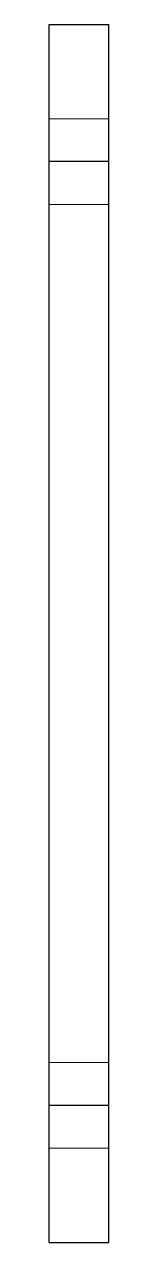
# Model space of a CAD drawing. Header units: millimetres. Extents: x -4 to 4, y -126 to 16.
import ezdxf

# ---------------------------------------------------------------- set-up
doc = ezdxf.new("R2010")
doc.units = ezdxf.units.MM
doc.linetypes.add('ACAD_ISO02W100', pattern=[15, 12, -3])
doc.layers.add('HIDDEN', color=7, linetype='ACAD_ISO02W100', lineweight=13)
doc.layers.add('VISIBLE', color=7, linetype='Continuous', lineweight=25)

msp = doc.modelspace()

# ---------------------------------------------------------------- linework, layer by layer
at = {"layer": 'HIDDEN'}
for p, q in [((-3.5, 5), (3.5, 5)), ((-3.5, -110), (-3.5, 0)), ((3.5, 0), (-3.5, 0)), ((3.5, -110), (3.5, 0)), ((-3.5, -5), (3.5, -5)), ((-3.5, -105), (3.5, -105)), ((3.5, -110), (-3.5, -110)), ((-3.5, -115), (3.5, -115))]:
    msp.add_line(p, q, dxfattribs=at)
for points in [[(-3.5, 16), (-3.5, 15.9), (-3.5, 15.6), (-3.5, 15.1), (-3.5, 14.42), (-3.5, 13.55), (-3.5, 12.51), (-3.5, 11.31), (-3.5, 9.98), (-3.5, 8.51), (-3.5, 6.94), (-3.5, 5.28), (-3.5, 3.56), (-3.5, 1.79), (-3.5, 0)], [(3.5, 16), (3.5, 15.9), (3.5, 15.6), (3.5, 15.1), (3.5, 14.42), (3.5, 13.55), (3.5, 12.51), (3.5, 11.31), (3.5, 9.98), (3.5, 8.51), (3.5, 6.94), (3.5, 5.28), (3.5, 3.56), (3.5, 1.79), (3.5, 0)], [(-3.5, 0), (-3.5, 0.56), (-3.5, 1.11), (-3.5, 1.65), (-3.5, 2.17), (-3.5, 2.66), (-3.5, 3.12), (-3.5, 3.54), (-3.5, 3.91), (-3.5, 4.23), (-3.5, 4.5), (-3.5, 4.72), (-3.5, 4.87), (-3.5, 4.97), (-3.5, 5)], [(-3.5, 5), (-3.5, 4.87), (-3.5, 4.5), (-3.5, 3.91), (-3.5, 3.12), (-3.5, 2.17), (-3.5, 1.11), (-3.5, 0), (-3.5, -1.11), (-3.5, -2.17), (-3.5, -3.12), (-3.5, -3.91), (-3.5, -4.5), (-3.5, -4.87), (-3.5, -5)], [(3.5, 0), (3.5, 0.56), (3.5, 1.11), (3.5, 1.65), (3.5, 2.17), (3.5, 2.66), (3.5, 3.12), (3.5, 3.54), (3.5, 3.91), (3.5, 4.23), (3.5, 4.5), (3.5, 4.72), (3.5, 4.87), (3.5, 4.97), (3.5, 5)], [(3.5, 5), (3.5, 4.87), (3.5, 4.5), (3.5, 3.91), (3.5, 3.12), (3.5, 2.17), (3.5, 1.11), (3.5, 0), (3.5, -1.11), (3.5, -2.17), (3.5, -3.12), (3.5, -3.91), (3.5, -4.5), (3.5, -4.87), (3.5, -5)], [(-3.5, -110), (-3.5, -109.44), (-3.5, -108.89), (-3.5, -108.35), (-3.5, -107.83), (-3.5, -107.34), (-3.5, -106.88), (-3.5, -106.46), (-3.5, -106.09), (-3.5, -105.77), (-3.5, -105.5), (-3.5, -105.28), (-3.5, -105.13), (-3.5, -105.03), (-3.5, -105)], [(-3.5, -105), (-3.5, -105.13), (-3.5, -105.5), (-3.5, -106.09), (-3.5, -106.88), (-3.5, -107.83), (-3.5, -108.89), (-3.5, -110), (-3.5, -111.11), (-3.5, -112.17), (-3.5, -113.12), (-3.5, -113.91), (-3.5, -114.5), (-3.5, -114.87), (-3.5, -115)], [(3.5, -110), (3.5, -109.44), (3.5, -108.89), (3.5, -108.35), (3.5, -107.83), (3.5, -107.34), (3.5, -106.88), (3.5, -106.46), (3.5, -106.09), (3.5, -105.77), (3.5, -105.5), (3.5, -105.28), (3.5, -105.13), (3.5, -105.03), (3.5, -105)], [(3.5, -105), (3.5, -105.13), (3.5, -105.5), (3.5, -106.09), (3.5, -106.88), (3.5, -107.83), (3.5, -108.89), (3.5, -110), (3.5, -111.11), (3.5, -112.17), (3.5, -113.12), (3.5, -113.91), (3.5, -114.5), (3.5, -114.87), (3.5, -115)], [(-3.5, -110), (-3.5, -111.79), (-3.5, -113.56), (-3.5, -115.28), (-3.5, -116.94), (-3.5, -118.51), (-3.5, -119.98), (-3.5, -121.31), (-3.5, -122.51), (-3.5, -123.55), (-3.5, -124.42), (-3.5, -125.1), (-3.5, -125.6), (-3.5, -125.9), (-3.5, -126)], [(3.5, -110), (3.5, -111.79), (3.5, -113.56), (3.5, -115.28), (3.5, -116.94), (3.5, -118.51), (3.5, -119.98), (3.5, -121.31), (3.5, -122.51), (3.5, -123.55), (3.5, -124.42), (3.5, -125.1), (3.5, -125.6), (3.5, -125.9), (3.5, -126)]]:
    msp.add_open_spline(points, degree=1, dxfattribs=at)
for points in [[(-3.5, -5), (-3.5, -4.98), (-3.5, -4.97), (-3.5, -4.92), (-3.5, -4.87), (-3.5, -4.8), (-3.5, -4.72), (-3.5, -4.61), (-3.5, -4.5), (-3.5, -4.37), (-3.5, -4.23), (-3.5, -4.07), (-3.5, -3.91), (-3.5, -3.72), (-3.5, -3.54), (-3.5, -3.33), (-3.5, -3.12), (-3.5, -2.89), (-3.5, -2.66), (-3.5, -2.41), (-3.5, -2.17), (-3.5, -1.91), (-3.5, -1.65), (-3.5, -1.38), (-3.5, -1.11), (-3.5, -0.56), (-3.5, 0)], [(3.5, -5), (3.5, -4.98), (3.5, -4.97), (3.5, -4.92), (3.5, -4.87), (3.5, -4.8), (3.5, -4.72), (3.5, -4.61), (3.5, -4.5), (3.5, -4.37), (3.5, -4.23), (3.5, -4.07), (3.5, -3.91), (3.5, -3.72), (3.5, -3.54), (3.5, -3.33), (3.5, -3.12), (3.5, -2.89), (3.5, -2.66), (3.5, -2.41), (3.5, -2.17), (3.5, -1.91), (3.5, -1.65), (3.5, -1.38), (3.5, -1.11), (3.5, -0.56), (3.5, 0)], [(-3.5, -115), (-3.5, -114.98), (-3.5, -114.97), (-3.5, -114.92), (-3.5, -114.87), (-3.5, -114.8), (-3.5, -114.72), (-3.5, -114.61), (-3.5, -114.5), (-3.5, -114.37), (-3.5, -114.23), (-3.5, -114.07), (-3.5, -113.91), (-3.5, -113.72), (-3.5, -113.54), (-3.5, -113.33), (-3.5, -113.12), (-3.5, -112.89), (-3.5, -112.66), (-3.5, -112.41), (-3.5, -112.17), (-3.5, -111.91), (-3.5, -111.65), (-3.5, -111.38), (-3.5, -111.11), (-3.5, -110.56), (-3.5, -110)], [(3.5, -115), (3.5, -114.98), (3.5, -114.97), (3.5, -114.92), (3.5, -114.87), (3.5, -114.8), (3.5, -114.72), (3.5, -114.61), (3.5, -114.5), (3.5, -114.37), (3.5, -114.23), (3.5, -114.07), (3.5, -113.91), (3.5, -113.72), (3.5, -113.54), (3.5, -113.33), (3.5, -113.12), (3.5, -112.89), (3.5, -112.66), (3.5, -112.41), (3.5, -112.17), (3.5, -111.91), (3.5, -111.65), (3.5, -111.38), (3.5, -111.11), (3.5, -110.56), (3.5, -110)]]:
    msp.add_open_spline(points, degree=2, knots=[0, 0, 0, 0.071429, 0.071429, 0.142857, 0.142857, 0.214286, 0.214286, 0.285714, 0.285714, 0.357143, 0.357143, 0.428571, 0.428571, 0.5, 0.5, 0.571429, 0.571429, 0.642857, 0.642857, 0.714286, 0.714286, 0.785714, 0.785714, 0.857143, 0.857143, 1, 1, 1], dxfattribs=at)
at = {"layer": 'VISIBLE'}
for p, q in [((-3.5, 16), (3.5, 16)), ((-3.5, -110), (-3.5, 0)), ((3.5, 0), (-3.5, 0)), ((3.5, -110), (3.5, 0)), ((3.5, -110), (-3.5, -110)), ((-3.5, -126), (3.5, -126))]:
    msp.add_line(p, q, dxfattribs=at)
for points in [[(-3.5, 0), (-3.5, 1.79), (-3.5, 3.56), (-3.5, 5.28), (-3.5, 6.94), (-3.5, 8.51), (-3.5, 9.98), (-3.5, 11.31), (-3.5, 12.51), (-3.5, 13.55), (-3.5, 14.42), (-3.5, 15.1), (-3.5, 15.6), (-3.5, 15.9), (-3.5, 16)], [(3.5, 0), (3.5, 1.79), (3.5, 3.56), (3.5, 5.28), (3.5, 6.94), (3.5, 8.51), (3.5, 9.98), (3.5, 11.31), (3.5, 12.51), (3.5, 13.55), (3.5, 14.42), (3.5, 15.1), (3.5, 15.6), (3.5, 15.9), (3.5, 16)], [(-3.5, -126), (-3.5, -125.9), (-3.5, -125.6), (-3.5, -125.1), (-3.5, -124.42), (-3.5, -123.55), (-3.5, -122.51), (-3.5, -121.31), (-3.5, -119.98), (-3.5, -118.51), (-3.5, -116.94), (-3.5, -115.28), (-3.5, -113.56), (-3.5, -111.79), (-3.5, -110)], [(3.5, -126), (3.5, -125.9), (3.5, -125.6), (3.5, -125.1), (3.5, -124.42), (3.5, -123.55), (3.5, -122.51), (3.5, -121.31), (3.5, -119.98), (3.5, -118.51), (3.5, -116.94), (3.5, -115.28), (3.5, -113.56), (3.5, -111.79), (3.5, -110)]]:
    msp.add_open_spline(points, degree=1, dxfattribs=at)

doc.saveas('drawing.dxf')
